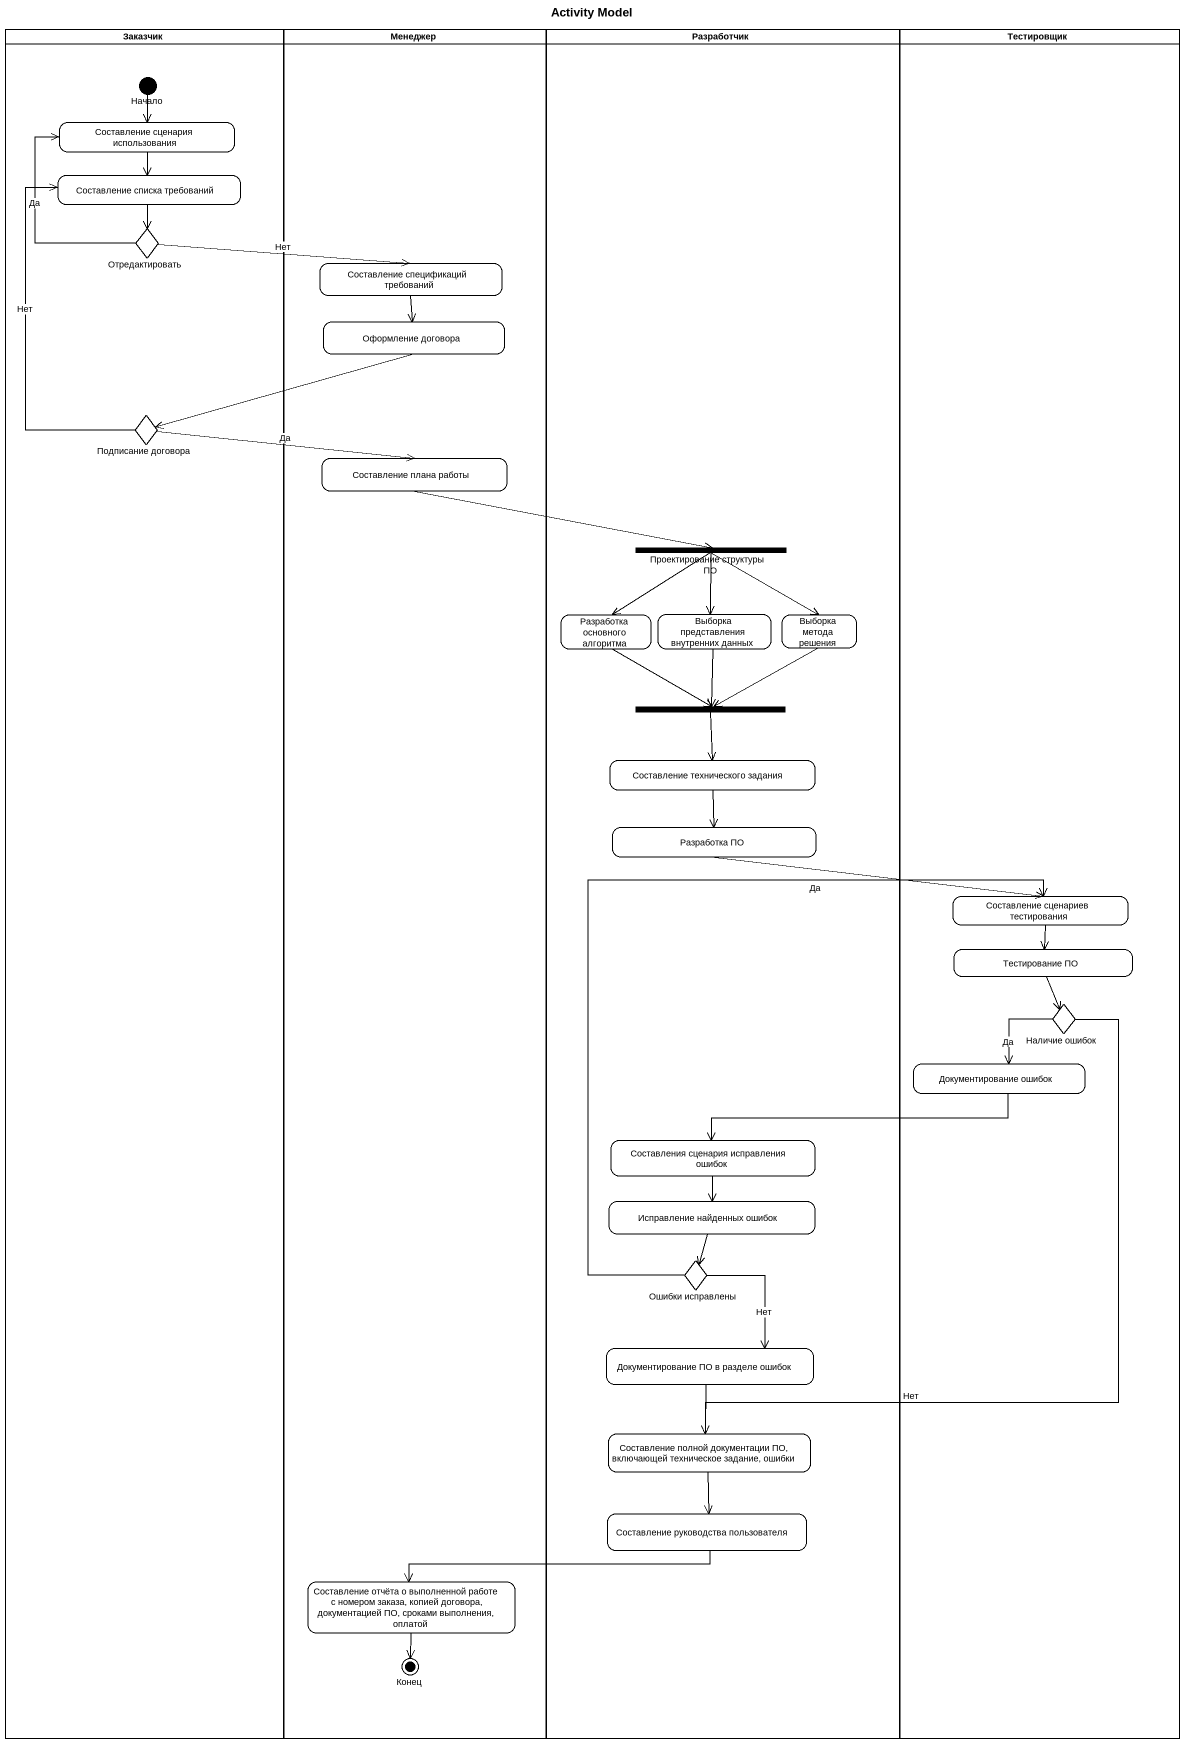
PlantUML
@startuml
title Activity Model
hide empty description
state Заказчик <<partition>> {
  state Начало <<start>>
  state "Составление сценария использования" as Составление_сценария
  state "Составление списка требований" as Составление_списка
  state Отредактировать <<choice>>
  state "Подписание договора" as Подписание_договора <<choice>>
}
state Менеджер <<partition>> {
  state "Составление спецификаций требований" as Составление_спецификаций
  state "Оформление договора" as Оформление_договора
  state "Составление плана работы" as Составление_плана_работы
  state "Составление отчёта о выполненной работе с номером заказа, копией договора, документацией ПО, сроками выполнения, оплатой" as Составление_отчёта_о
  state Конец <<end>>
}
state Разработчик <<partition>> {
  state "Проектирование структуры ПО" as Проектирование_структуры_ПО <<fork>>
  state "Выборка представления внутренних данных" as Выборка_представления
  state "Разработка основного алгоритма" as Разработка_основного
  state "Выборка метода решения" as Выборка_метода_решения
  state fork1 <<join>>
  state "Составление технического задания" as Составление_технического
  state "Разработка ПО" as Разработка_ПО
  state "Составления сценария исправления ошибок" as Составления_сценария
  state "Исправление найденных ошибок" as Исправление_найденных_ошибок
  state "Ошибки исправлены" as Ошибки_исправлены <<choice>>
  state "Документирование ПО в разделе ошибок" as Документирование_ПО_в
  state "Составление полной документации ПО, включающей техническое задание, ошибки" as Составление_полной
  state "Составление руководства пользователя" as Составление_руководства
}
state Тестировщик <<partition>> {
  state "Составление сценариев тестирования" as Составление_сценариев
  state "Тестирование ПО" as Тестирование_ПО
  state "Наличие ошибок" as Наличие_ошибок <<choice>>
  state "Документирование ошибок" as Документирование_ошибок
}
Начало --> Составление_сценария
Составление_сценария --> Составление_списка
Составление_списка --> Отредактировать
Отредактировать -up-> Составление_сценария : Да
Отредактировать -right-> Составление_спецификаций : Нет
Составление_спецификаций --> Оформление_договора
Оформление_договора -left-> Подписание_договора
Подписание_договора -up-> Составление_списка : Нет
Подписание_договора -right-> Составление_плана_работы : Да
Составление_плана_работы -right-> Проектирование_структуры_ПО
Проектирование_структуры_ПО --> Выборка_представления
Проектирование_структуры_ПО --> Разработка_основного
Проектирование_структуры_ПО --> Выборка_метода_решения
Выборка_представления --> fork1
Разработка_основного --> fork1
Выборка_метода_решения --> fork1
fork1 --> Составление_технического
Составление_технического --> Разработка_ПО
Разработка_ПО -right-> Составление_сценариев
Составление_сценариев --> Тестирование_ПО
Тестирование_ПО --> Наличие_ошибок
Наличие_ошибок --> Документирование_ошибок : Да
Наличие_ошибок --> Составление_полной : Нет
Документирование_ошибок -left-> Составления_сценария
Составления_сценария --> Исправление_найденных_ошибок
Исправление_найденных_ошибок --> Ошибки_исправлены
Ошибки_исправлены -up-> Составление_сценариев : Да
Ошибки_исправлены --> Документирование_ПО_в : Нет
Документирование_ПО_в --> Составление_полной
Составление_полной --> Составление_руководства
Составление_руководства -left-> Составление_отчёта_о
Составление_отчёта_о --> Конец
@enduml
